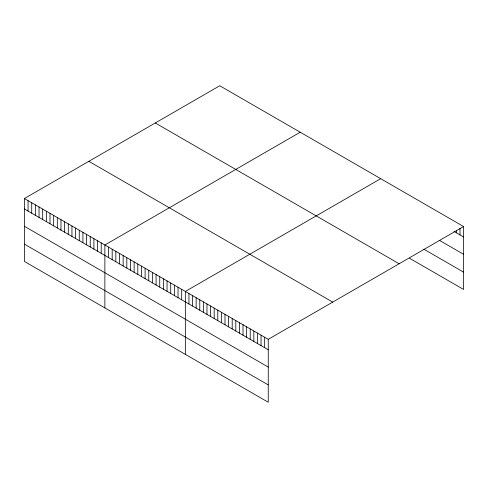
<?xml version="1.0" encoding="UTF-8"?>
<svg xmlns="http://www.w3.org/2000/svg" width="488" height="488" viewBox="0 0 488 488"><rect width="100%" height="100%" fill="white"/><g stroke="black" fill="none" stroke-linecap="round" stroke-linejoin="round"><path stroke-width="0.73" d="M24.4 198.537L268.254 339.325L268.254 402.24L24.4 261.458L24.4 198.537L219.746 85.76L463.6 226.542L463.6 289.463L409.53 258.243M300.218 132.218L104.871 245L104.871 307.916M380.689 178.675L185.342 291.458L185.342 354.373M268.254 339.325L463.6 226.542M453.986 231.422L463.6 236.973M439.566 240.419L463.6 254.291M423.95 249.246L463.6 272.139M155.282 122.976L399.135 263.764M88.865 161.321L332.718 302.109M24.4 208.968L268.254 349.756M24.4 226.286L268.254 367.074M24.4 244.134L268.254 384.922M459.995 228.189L459.995 234.893M456.39 230.574L456.39 232.806M264.649 337.245L264.649 347.676M261.043 335.165L261.043 345.589M257.438 333.084L257.438 343.509M253.833 331.004L253.833 341.429M250.228 328.918L250.228 339.349M246.623 326.838L246.623 337.269M243.018 324.758L243.018 335.189M239.413 322.678L239.413 333.103M235.808 320.598L235.808 331.023M232.203 318.518L232.203 328.942M228.597 316.431L228.597 326.862M224.999 314.351L224.999 324.782M221.393 312.271L221.393 322.696M217.788 310.191L217.788 320.616M214.183 308.111L214.183 318.536M210.578 306.025L210.578 316.456M206.973 303.945L206.973 314.376M203.368 301.865L203.368 312.296M199.763 299.784L199.763 310.209M196.158 297.704L196.158 308.129M192.553 295.624L192.553 306.049M188.947 293.538L188.947 303.969M181.682 289.347L181.682 299.772M178.029 287.237L178.029 297.662M174.369 285.126L174.369 295.551M170.715 283.01L170.715 293.44M167.055 280.899L167.055 291.33M163.395 278.788L163.395 289.213M159.741 276.678L159.741 287.103M156.081 274.567L156.081 284.992M152.421 272.45L152.421 282.881M148.767 270.34L148.767 280.771M145.107 268.229L145.107 278.654M141.447 266.119L141.447 276.543M137.793 264.008L137.793 274.433M134.133 261.891L134.133 272.322M130.479 259.781L130.479 270.212M126.819 257.67L126.819 268.095M123.159 255.559L123.159 265.984M119.505 253.449L119.505 263.874M115.845 251.332L115.845 261.763M112.185 249.222L112.185 259.653M108.531 247.111L108.531 257.536M101.211 242.89L101.211 253.315M97.557 240.773L97.557 251.204M93.897 238.662L93.897 249.094M90.237 236.552L90.237 246.977M86.583 234.441L86.583 244.866M82.923 232.331L82.923 242.756M79.269 230.214L79.269 240.645M75.609 228.103L75.609 238.534M71.95 225.993L71.95 236.424M68.296 223.882L68.296 234.307M64.636 221.772L64.636 232.196M60.976 219.655L60.976 230.086M57.322 217.544L57.322 227.975M53.662 215.434L53.662 225.865M50.002 213.323L50.002 223.748M46.348 211.213L46.348 221.637M42.688 209.096L42.688 219.527M39.034 206.985L39.034 217.416M35.374 204.875L35.374 215.306M31.714 202.764L31.714 213.189M28.06 200.653L28.06 211.078"/></g></svg>
